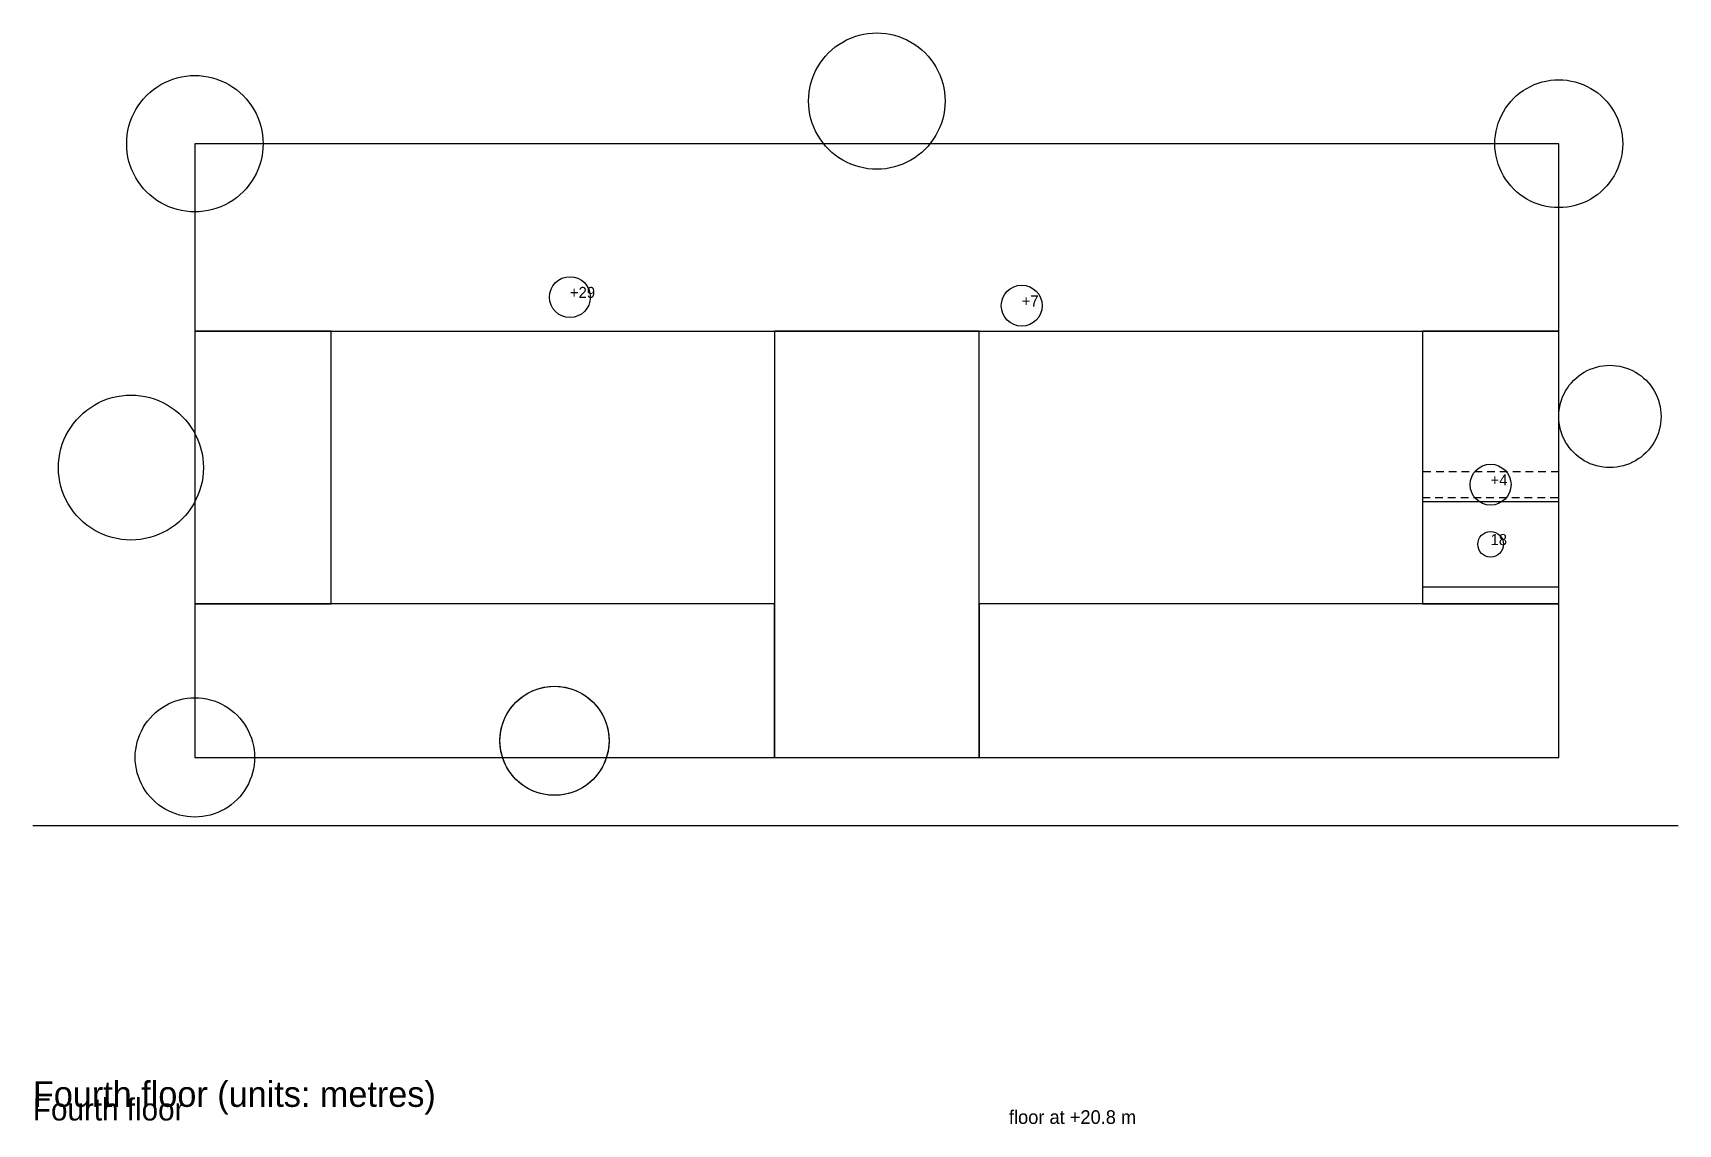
# Model space of a CAD drawing. Extents: x -19 to 408, y -570 to 102.
# Drawn here: x 201 to 394, y -183 to -55 of the extents above; entities that cross this region are included whole.
import ezdxf

# ---------------------------------------------------------------- set-up
doc = ezdxf.new("R2010")
doc.units = 0
for name, color, linetype in [('2-books', 5, 'CONTINUOUS'), ('2-text', 7, 'CONTINUOUS'), ('2-walls', 8, 'CONTINUOUS'), ('4-text', 7, 'CONTINUOUS')]:
    doc.layers.add(name, color=color, linetype=linetype)

msp = doc.modelspace()

# ---------------------------------------------------------------- linework, layer by layer
at = {"layer": '2-books'}
for p, q in [((380, -110), (364, -110)), ((364, -110), (364, -120)), ((380, -120), (380, -110)), ((364, -120), (380, -120))]:
    msp.add_line(p, q, dxfattribs=at)
for radius in [6.4, 0]:
    msp.add_circle((262.19, -138.05), radius, dxfattribs=at)
at = {"layer": '2-walls'}
for p, q in [((296, -56.072), (296.462, -55.825)), ((296.462, -55.825), (296.939, -55.609)), ((296.939, -55.609), (297.428, -55.425)), ((297.428, -55.425), (297.929, -55.273)), ((297.929, -55.273), (298.439, -55.154)), ((298.439, -55.154), (298.956, -55.068)), ((298.956, -55.068), (299.477, -55.017)), ((299.477, -55.017), (300, -55)), ((300, -55), (300.523, -55.017)), ((300.523, -55.017), (301.044, -55.068)), ((301.044, -55.068), (301.561, -55.154)), ((301.561, -55.154), (302.071, -55.273)), ((302.071, -55.273), (302.572, -55.425)), ((302.572, -55.425), (303.061, -55.609)), ((303.061, -55.609), (303.538, -55.825)), ((303.538, -55.825), (304, -56.072)), ((293.653, -58.13), (293.985, -57.725)), ((293.985, -57.725), (294.343, -57.343)), ((294.343, -57.343), (294.725, -56.985)), ((294.725, -56.985), (295.13, -56.653)), ((295.13, -56.653), (295.555, -56.348)), ((295.555, -56.348), (296, -56.072)), ((304, -56.072), (304.445, -56.348)), ((304.445, -56.348), (304.87, -56.653)), ((304.87, -56.653), (305.275, -56.985)), ((305.275, -56.985), (305.657, -57.343)), ((305.657, -57.343), (306.015, -57.725)), ((306.015, -57.725), (306.347, -58.13)), ((292.609, -59.939), (292.825, -59.462)), ((292.825, -59.462), (293.072, -59)), ((293.072, -59), (293.348, -58.555)), ((293.348, -58.555), (293.653, -58.13)), ((306.347, -58.13), (306.652, -58.555)), ((306.652, -58.555), (306.928, -59)), ((306.928, -59), (307.175, -59.462)), ((307.175, -59.462), (307.391, -59.939)), ((214.725, -61.985), (215.13, -61.653)), ((215.13, -61.653), (215.555, -61.348)), ((215.555, -61.348), (216, -61.072)), ((216, -61.072), (216.462, -60.825)), ((216.462, -60.825), (216.939, -60.609)), ((216.939, -60.609), (217.428, -60.425)), ((217.428, -60.425), (217.929, -60.273)), ((217.929, -60.273), (218.439, -60.154)), ((218.439, -60.154), (218.956, -60.068)), ((218.956, -60.068), (219.477, -60.017)), ((219.477, -60.017), (220, -60)), ((220, -60), (220.523, -60.017)), ((220.523, -60.017), (221.044, -60.068)), ((221.044, -60.068), (221.561, -60.154)), ((221.561, -60.154), (222.071, -60.273)), ((222.071, -60.273), (222.572, -60.425)), ((222.572, -60.425), (223.061, -60.609)), ((223.061, -60.609), (223.538, -60.825)), ((223.538, -60.825), (224, -61.072)), ((224, -61.072), (224.445, -61.348)), ((224.445, -61.348), (224.87, -61.653)), ((224.87, -61.653), (225.275, -61.985)), ((292.068, -61.956), (292.154, -61.439)), ((292.154, -61.439), (292.273, -60.929)), ((292.273, -60.929), (292.425, -60.428)), ((292.425, -60.428), (292.609, -59.939)), ((307.391, -59.939), (307.575, -60.428)), ((307.575, -60.428), (307.727, -60.929)), ((307.727, -60.929), (307.846, -61.439)), ((307.846, -61.439), (307.932, -61.956)), ((375.833, -61.764), (376.25, -61.505)), ((376.25, -61.505), (376.683, -61.273)), ((376.683, -61.273), (377.13, -61.071)), ((377.13, -61.071), (377.589, -60.898)), ((377.589, -60.898), (378.059, -60.756)), ((378.059, -60.756), (378.537, -60.644)), ((378.537, -60.644), (379.021, -60.564)), ((379.021, -60.564), (379.509, -60.516)), ((379.509, -60.516), (380, -60.5)), ((380, -60.5), (380.491, -60.516)), ((380.491, -60.516), (380.979, -60.564)), ((380.979, -60.564), (381.463, -60.644)), ((381.463, -60.644), (381.941, -60.756)), ((381.941, -60.756), (382.411, -60.898)), ((382.411, -60.898), (382.87, -61.071)), ((382.87, -61.071), (383.317, -61.273)), ((383.317, -61.273), (383.75, -61.505)), ((383.75, -61.505), (384.167, -61.764)), ((213.072, -64), (213.348, -63.555)), ((213.348, -63.555), (213.653, -63.13)), ((213.653, -63.13), (213.985, -62.725)), ((213.985, -62.725), (214.343, -62.343)), ((214.343, -62.343), (214.725, -61.985)), ((225.275, -61.985), (225.657, -62.343)), ((225.657, -62.343), (226.015, -62.725)), ((226.015, -62.725), (226.347, -63.13)), ((226.347, -63.13), (226.652, -63.555)), ((226.652, -63.555), (226.928, -64)), ((292, -63), (292.017, -62.477)), ((292.017, -63.523), (292, -63)), ((292.017, -62.477), (292.068, -61.956)), ((292.068, -64.044), (292.017, -63.523)), ((307.932, -61.956), (307.983, -62.477)), ((307.983, -63.523), (307.932, -64.044)), ((307.983, -62.477), (308, -63)), ((308, -63), (307.983, -63.523)), ((373.764, -63.833), (374.05, -63.434)), ((374.05, -63.434), (374.361, -63.055)), ((374.361, -63.055), (374.697, -62.697)), ((374.697, -62.697), (375.055, -62.361)), ((375.055, -62.361), (375.434, -62.05)), ((375.434, -62.05), (375.833, -61.764)), ((384.167, -61.764), (384.566, -62.05)), ((384.566, -62.05), (384.945, -62.361)), ((384.945, -62.361), (385.303, -62.697)), ((385.303, -62.697), (385.639, -63.055)), ((385.639, -63.055), (385.95, -63.434)), ((385.95, -63.434), (386.236, -63.833)), ((212.273, -65.929), (212.425, -65.428)), ((212.425, -65.428), (212.609, -64.939)), ((212.609, -64.939), (212.825, -64.462)), ((212.825, -64.462), (213.072, -64)), ((226.928, -64), (227.175, -64.462)), ((227.175, -64.462), (227.391, -64.939)), ((227.391, -64.939), (227.575, -65.428)), ((227.575, -65.428), (227.727, -65.929)), ((292.154, -64.561), (292.068, -64.044)), ((292.273, -65.071), (292.154, -64.561)), ((292.425, -65.572), (292.273, -65.071)), ((292.609, -66.061), (292.425, -65.572)), ((307.575, -65.572), (307.391, -66.061)), ((307.727, -65.071), (307.575, -65.572)), ((307.846, -64.561), (307.727, -65.071)), ((307.932, -64.044), (307.846, -64.561)), ((372.756, -66.059), (372.898, -65.589)), ((372.898, -65.589), (373.071, -65.13)), ((373.071, -65.13), (373.273, -64.683)), ((373.273, -64.683), (373.505, -64.25)), ((373.505, -64.25), (373.764, -63.833)), ((386.236, -63.833), (386.495, -64.25)), ((386.495, -64.25), (386.727, -64.683)), ((386.727, -64.683), (386.929, -65.13)), ((386.929, -65.13), (387.102, -65.589)), ((387.102, -65.589), (387.244, -66.059)), ((212, -68), (212.017, -67.477)), ((212.017, -67.477), (212.068, -66.956)), ((212.068, -66.956), (212.154, -66.439)), ((212.154, -66.439), (212.273, -65.929)), ((227.727, -65.929), (227.846, -66.439)), ((227.846, -66.439), (227.932, -66.956)), ((227.932, -66.956), (227.983, -67.477)), ((227.983, -67.477), (228, -68)), ((292.825, -66.538), (292.609, -66.061)), ((293.072, -67), (292.825, -66.538)), ((293.348, -67.445), (293.072, -67)), ((293.653, -67.87), (293.348, -67.445)), ((306.652, -67.445), (306.347, -67.87)), ((306.928, -67), (306.652, -67.445)), ((307.175, -66.538), (306.928, -67)), ((307.391, -66.061), (307.175, -66.538)), ((372.5, -68), (372.516, -67.509)), ((372.516, -67.509), (372.564, -67.021)), ((372.564, -67.021), (372.644, -66.537)), ((372.644, -66.537), (372.756, -66.059)), ((387.244, -66.059), (387.356, -66.537)), ((387.356, -66.537), (387.436, -67.021)), ((387.436, -67.021), (387.484, -67.509)), ((387.484, -67.509), (387.5, -68)), ((212.017, -68.523), (212, -68)), ((212.068, -69.044), (212.017, -68.523)), ((212.154, -69.561), (212.068, -69.044)), ((380, -68), (220, -68)), ((220, -68), (220, -90)), ((227.932, -69.044), (227.846, -69.561)), ((227.983, -68.523), (227.932, -69.044)), ((228, -68), (227.983, -68.523)), ((293.985, -68.275), (293.653, -67.87)), ((294.343, -68.657), (293.985, -68.275)), ((294.725, -69.015), (294.343, -68.657)), ((295.13, -69.347), (294.725, -69.015)), ((295.555, -69.652), (295.13, -69.347)), ((304.87, -69.347), (304.445, -69.652)), ((305.275, -69.015), (304.87, -69.347)), ((305.657, -68.657), (305.275, -69.015)), ((306.015, -68.275), (305.657, -68.657)), ((306.347, -67.87), (306.015, -68.275)), ((372.516, -68.491), (372.5, -68)), ((372.564, -68.979), (372.516, -68.491)), ((372.644, -69.463), (372.564, -68.979)), ((372.756, -69.941), (372.644, -69.463)), ((380, -90), (380, -68)), ((387.356, -69.463), (387.244, -69.941)), ((387.436, -68.979), (387.356, -69.463)), ((387.484, -68.491), (387.436, -68.979)), ((387.5, -68), (387.484, -68.491)), ((212.273, -70.071), (212.154, -69.561)), ((212.425, -70.572), (212.273, -70.071)), ((212.609, -71.061), (212.425, -70.572)), ((212.825, -71.538), (212.609, -71.061)), ((227.391, -71.061), (227.175, -71.538)), ((227.575, -70.572), (227.391, -71.061)), ((227.727, -70.071), (227.575, -70.572)), ((227.846, -69.561), (227.727, -70.071)), ((296, -69.928), (295.555, -69.652)), ((296.462, -70.175), (296, -69.928)), ((296.939, -70.391), (296.462, -70.175)), ((297.428, -70.575), (296.939, -70.391)), ((297.929, -70.727), (297.428, -70.575)), ((298.439, -70.846), (297.929, -70.727)), ((298.956, -70.932), (298.439, -70.846)), ((299.477, -70.983), (298.956, -70.932)), ((300, -71), (299.477, -70.983)), ((300.523, -70.983), (300, -71)), ((301.044, -70.932), (300.523, -70.983)), ((301.561, -70.846), (301.044, -70.932)), ((302.071, -70.727), (301.561, -70.846)), ((302.572, -70.575), (302.071, -70.727)), ((303.061, -70.391), (302.572, -70.575)), ((303.538, -70.175), (303.061, -70.391)), ((304, -69.928), (303.538, -70.175)), ((304.445, -69.652), (304, -69.928)), ((372.898, -70.411), (372.756, -69.941)), ((373.071, -70.87), (372.898, -70.411)), ((373.273, -71.317), (373.071, -70.87)), ((373.505, -71.75), (373.273, -71.317)), ((386.727, -71.317), (386.495, -71.75)), ((386.929, -70.87), (386.727, -71.317)), ((387.102, -70.411), (386.929, -70.87)), ((387.244, -69.941), (387.102, -70.411)), ((213.072, -72), (212.825, -71.538)), ((213.348, -72.445), (213.072, -72)), ((213.653, -72.87), (213.348, -72.445)), ((213.985, -73.275), (213.653, -72.87)), ((214.343, -73.657), (213.985, -73.275)), ((226.015, -73.275), (225.657, -73.657)), ((226.347, -72.87), (226.015, -73.275)), ((226.652, -72.445), (226.347, -72.87)), ((226.928, -72), (226.652, -72.445)), ((227.175, -71.538), (226.928, -72)), ((373.764, -72.167), (373.505, -71.75)), ((374.05, -72.566), (373.764, -72.167)), ((374.361, -72.945), (374.05, -72.566)), ((374.697, -73.303), (374.361, -72.945)), ((375.055, -73.639), (374.697, -73.303)), ((385.303, -73.303), (384.945, -73.639)), ((385.639, -72.945), (385.303, -73.303)), ((385.95, -72.566), (385.639, -72.945)), ((386.236, -72.167), (385.95, -72.566)), ((386.495, -71.75), (386.236, -72.167)), ((214.725, -74.015), (214.343, -73.657)), ((215.13, -74.347), (214.725, -74.015)), ((215.555, -74.652), (215.13, -74.347)), ((216, -74.928), (215.555, -74.652)), ((216.462, -75.175), (216, -74.928)), ((216.939, -75.391), (216.462, -75.175)), ((223.538, -75.175), (223.061, -75.391)), ((224, -74.928), (223.538, -75.175)), ((224.445, -74.652), (224, -74.928)), ((224.87, -74.347), (224.445, -74.652)), ((225.275, -74.015), (224.87, -74.347)), ((225.657, -73.657), (225.275, -74.015)), ((375.434, -73.95), (375.055, -73.639)), ((375.833, -74.236), (375.434, -73.95)), ((376.25, -74.495), (375.833, -74.236)), ((376.683, -74.727), (376.25, -74.495)), ((377.13, -74.929), (376.683, -74.727)), ((377.589, -75.102), (377.13, -74.929)), ((378.059, -75.244), (377.589, -75.102)), ((378.537, -75.356), (378.059, -75.244)), ((381.941, -75.244), (381.463, -75.356)), ((382.411, -75.102), (381.941, -75.244)), ((382.87, -74.929), (382.411, -75.102)), ((383.317, -74.727), (382.87, -74.929)), ((383.75, -74.495), (383.317, -74.727)), ((384.167, -74.236), (383.75, -74.495)), ((384.566, -73.95), (384.167, -74.236)), ((384.945, -73.639), (384.566, -73.95)), ((217.428, -75.575), (216.939, -75.391)), ((217.929, -75.727), (217.428, -75.575)), ((218.439, -75.846), (217.929, -75.727)), ((218.956, -75.932), (218.439, -75.846)), ((219.477, -75.983), (218.956, -75.932)), ((220, -76), (219.477, -75.983)), ((220.523, -75.983), (220, -76)), ((221.044, -75.932), (220.523, -75.983)), ((221.561, -75.846), (221.044, -75.932)), ((222.071, -75.727), (221.561, -75.846)), ((222.572, -75.575), (222.071, -75.727)), ((223.061, -75.391), (222.572, -75.575)), ((379.021, -75.436), (378.537, -75.356)), ((379.509, -75.484), (379.021, -75.436)), ((380, -75.5), (379.509, -75.484)), ((380.491, -75.484), (380, -75.5)), ((380.979, -75.436), (380.491, -75.484)), ((381.463, -75.356), (380.979, -75.436)), ((220, -90), (380, -90)), ((236, -90), (220, -90)), ((220, -90), (220, -122)), ((236, -122), (236, -90)), ((312, -90), (288, -90)), ((288, -90), (288, -140)), ((312, -140), (312, -90)), ((380, -90), (364, -90)), ((364, -90), (364, -122)), ((380, -122), (380, -90)), ((383.346, -94.619), (383.704, -94.457)), ((383.704, -94.457), (384.071, -94.318)), ((384.071, -94.318), (384.447, -94.204)), ((384.447, -94.204), (384.829, -94.115)), ((384.829, -94.115), (385.217, -94.051)), ((385.217, -94.051), (385.608, -94.013)), ((385.608, -94.013), (386, -94)), ((386, -94), (386.392, -94.013)), ((386.392, -94.013), (386.783, -94.051)), ((386.783, -94.051), (387.171, -94.115)), ((387.171, -94.115), (387.553, -94.204)), ((387.553, -94.204), (387.929, -94.318)), ((387.929, -94.318), (388.296, -94.457)), ((388.296, -94.457), (388.654, -94.619)), ((381.011, -96.667), (381.24, -96.347)), ((381.24, -96.347), (381.489, -96.044)), ((381.489, -96.044), (381.757, -95.757)), ((381.757, -95.757), (382.044, -95.489)), ((382.044, -95.489), (382.347, -95.24)), ((382.347, -95.24), (382.667, -95.011)), ((382.667, -95.011), (383, -94.804)), ((383, -94.804), (383.346, -94.619)), ((388.654, -94.619), (389, -94.804)), ((389, -94.804), (389.333, -95.011)), ((389.333, -95.011), (389.653, -95.24)), ((389.653, -95.24), (389.956, -95.489)), ((389.956, -95.489), (390.243, -95.757)), ((390.243, -95.757), (390.511, -96.044)), ((390.511, -96.044), (390.76, -96.347)), ((390.76, -96.347), (390.989, -96.667)), ((208.25, -98.639), (208.741, -98.377)), ((208.741, -98.377), (209.247, -98.147)), ((209.247, -98.147), (209.768, -97.951)), ((209.768, -97.951), (210.3, -97.79)), ((210.3, -97.79), (210.842, -97.663)), ((210.842, -97.663), (211.391, -97.573)), ((211.391, -97.573), (211.944, -97.518)), ((211.944, -97.518), (212.5, -97.5)), ((212.5, -97.5), (213.056, -97.518)), ((213.056, -97.518), (213.609, -97.573)), ((213.609, -97.573), (214.158, -97.663)), ((214.158, -97.663), (214.7, -97.79)), ((214.7, -97.79), (215.232, -97.951)), ((215.232, -97.951), (215.753, -98.147)), ((215.753, -98.147), (216.259, -98.377)), ((216.259, -98.377), (216.75, -98.639)), ((380.204, -98.447), (380.318, -98.071)), ((380.318, -98.071), (380.457, -97.704)), ((380.457, -97.704), (380.619, -97.346)), ((380.619, -97.346), (380.804, -97)), ((380.804, -97), (381.011, -96.667)), ((390.989, -96.667), (391.196, -97)), ((391.196, -97), (391.381, -97.346)), ((391.381, -97.346), (391.543, -97.704)), ((391.543, -97.704), (391.682, -98.071)), ((391.682, -98.071), (391.796, -98.447)), ((206.109, -100.396), (206.49, -99.99)), ((206.49, -99.99), (206.896, -99.609)), ((206.896, -99.609), (207.326, -99.256)), ((207.326, -99.256), (207.778, -98.933)), ((207.778, -98.933), (208.25, -98.639)), ((216.75, -98.639), (217.222, -98.933)), ((217.222, -98.933), (217.674, -99.256)), ((217.674, -99.256), (218.104, -99.609)), ((218.104, -99.609), (218.51, -99.99)), ((218.51, -99.99), (218.891, -100.396)), ((380, -100), (380.013, -99.608)), ((380.013, -100.392), (380, -100)), ((380.013, -99.608), (380.051, -99.217)), ((380.051, -99.217), (380.115, -98.829)), ((380.115, -98.829), (380.204, -98.447)), ((391.796, -98.447), (391.885, -98.829)), ((391.885, -98.829), (391.949, -99.217)), ((391.949, -99.217), (391.987, -99.608)), ((391.987, -99.608), (392, -100)), ((392, -100), (391.987, -100.392)), ((204.647, -102.747), (204.877, -102.241)), ((204.877, -102.241), (205.139, -101.75)), ((205.139, -101.75), (205.433, -101.278)), ((205.433, -101.278), (205.756, -100.826)), ((205.756, -100.826), (206.109, -100.396)), ((218.891, -100.396), (219.244, -100.826)), ((219.244, -100.826), (219.567, -101.278)), ((219.567, -101.278), (219.861, -101.75)), ((219.861, -101.75), (220.123, -102.241)), ((220.123, -102.241), (220.353, -102.747)), ((380.051, -100.783), (380.013, -100.392)), ((380.115, -101.171), (380.051, -100.783)), ((380.204, -101.553), (380.115, -101.171)), ((380.318, -101.929), (380.204, -101.553)), ((380.457, -102.296), (380.318, -101.929)), ((391.682, -101.929), (391.543, -102.296)), ((391.796, -101.553), (391.682, -101.929)), ((391.885, -101.171), (391.796, -101.553)), ((391.949, -100.783), (391.885, -101.171)), ((391.987, -100.392), (391.949, -100.783)), ((204.163, -104.342), (204.29, -103.8)), ((204.29, -103.8), (204.451, -103.268)), ((204.451, -103.268), (204.647, -102.747)), ((220.353, -102.747), (220.549, -103.268)), ((220.549, -103.268), (220.71, -103.8)), ((220.71, -103.8), (220.837, -104.342)), ((380.619, -102.654), (380.457, -102.296)), ((380.804, -103), (380.619, -102.654)), ((381.011, -103.333), (380.804, -103)), ((381.24, -103.653), (381.011, -103.333)), ((381.489, -103.956), (381.24, -103.653)), ((381.757, -104.243), (381.489, -103.956)), ((390.511, -103.956), (390.243, -104.243)), ((390.76, -103.653), (390.511, -103.956)), ((390.989, -103.333), (390.76, -103.653)), ((391.196, -103), (390.989, -103.333)), ((391.381, -102.654), (391.196, -103)), ((391.543, -102.296), (391.381, -102.654)), ((204, -106), (204.018, -105.444)), ((204.018, -106.556), (204, -106)), ((204.018, -105.444), (204.073, -104.891)), ((204.073, -104.891), (204.163, -104.342)), ((220.837, -104.342), (220.927, -104.891)), ((220.927, -104.891), (220.982, -105.444)), ((220.982, -105.444), (221, -106)), ((221, -106), (220.982, -106.556)), ((382.044, -104.511), (381.757, -104.243)), ((382.347, -104.76), (382.044, -104.511)), ((382.667, -104.989), (382.347, -104.76)), ((383, -105.196), (382.667, -104.989)), ((383.346, -105.381), (383, -105.196)), ((383.704, -105.543), (383.346, -105.381)), ((384.071, -105.682), (383.704, -105.543)), ((384.447, -105.796), (384.071, -105.682)), ((384.829, -105.885), (384.447, -105.796)), ((385.217, -105.949), (384.829, -105.885)), ((385.608, -105.987), (385.217, -105.949)), ((386, -106), (385.608, -105.987)), ((386.392, -105.987), (386, -106)), ((386.783, -105.949), (386.392, -105.987)), ((387.171, -105.885), (386.783, -105.949)), ((387.553, -105.796), (387.171, -105.885)), ((387.929, -105.682), (387.553, -105.796)), ((388.296, -105.543), (387.929, -105.682)), ((388.654, -105.381), (388.296, -105.543)), ((389, -105.196), (388.654, -105.381)), ((389.333, -104.989), (389, -105.196)), ((389.653, -104.76), (389.333, -104.989)), ((389.956, -104.511), (389.653, -104.76)), ((390.243, -104.243), (389.956, -104.511)), ((204.073, -107.109), (204.018, -106.556)), ((204.163, -107.658), (204.073, -107.109)), ((204.29, -108.2), (204.163, -107.658)), ((220.837, -107.658), (220.71, -108.2)), ((220.927, -107.109), (220.837, -107.658)), ((220.982, -106.556), (220.927, -107.109)), ((364, -106.5), (364, -107.4)), ((364, -108), (364, -108.9)), ((365, -106.5), (364.1, -106.5)), ((366.5, -106.5), (365.6, -106.5)), ((368, -106.5), (367.1, -106.5)), ((369.5, -106.5), (368.6, -106.5)), ((371, -106.5), (370.1, -106.5)), ((372.5, -106.5), (371.6, -106.5)), ((374, -106.5), (373.1, -106.5)), ((375.5, -106.5), (374.6, -106.5)), ((377, -106.5), (376.1, -106.5)), ((378.5, -106.5), (377.6, -106.5)), ((380, -106.5), (379.1, -106.5)), ((380, -108), (380, -107.1)), ((204.451, -108.732), (204.29, -108.2)), ((204.647, -109.253), (204.451, -108.732)), ((204.877, -109.759), (204.647, -109.253)), ((205.139, -110.25), (204.877, -109.759)), ((220.123, -109.759), (219.861, -110.25)), ((220.353, -109.253), (220.123, -109.759)), ((220.549, -108.732), (220.353, -109.253)), ((220.71, -108.2), (220.549, -108.732)), ((364, -109.5), (364.9, -109.5)), ((365.5, -109.5), (366.4, -109.5)), ((367, -109.5), (367.9, -109.5)), ((368.5, -109.5), (369.4, -109.5)), ((370, -109.5), (370.9, -109.5)), ((371.5, -109.5), (372.4, -109.5)), ((373, -109.5), (373.9, -109.5)), ((374.5, -109.5), (375.4, -109.5)), ((376, -109.5), (376.9, -109.5)), ((377.5, -109.5), (378.4, -109.5)), ((379, -109.5), (379.9, -109.5)), ((380, -109.5), (380, -108.6)), ((205.433, -110.722), (205.139, -110.25)), ((205.756, -111.174), (205.433, -110.722)), ((206.109, -111.604), (205.756, -111.174)), ((206.49, -112.01), (206.109, -111.604)), ((218.891, -111.604), (218.51, -112.01)), ((219.244, -111.174), (218.891, -111.604)), ((219.567, -110.722), (219.244, -111.174)), ((219.861, -110.25), (219.567, -110.722)), ((206.896, -112.391), (206.49, -112.01)), ((207.326, -112.744), (206.896, -112.391)), ((207.778, -113.067), (207.326, -112.744)), ((208.25, -113.361), (207.778, -113.067)), ((208.741, -113.623), (208.25, -113.361)), ((209.247, -113.853), (208.741, -113.623)), ((209.768, -114.049), (209.247, -113.853)), ((215.753, -113.853), (215.232, -114.049)), ((216.259, -113.623), (215.753, -113.853)), ((216.75, -113.361), (216.259, -113.623)), ((217.222, -113.067), (216.75, -113.361)), ((217.674, -112.744), (217.222, -113.067)), ((218.104, -112.391), (217.674, -112.744)), ((218.51, -112.01), (218.104, -112.391)), ((210.3, -114.21), (209.768, -114.049)), ((210.842, -114.337), (210.3, -114.21)), ((211.391, -114.427), (210.842, -114.337)), ((211.944, -114.482), (211.391, -114.427)), ((212.5, -114.5), (211.944, -114.482)), ((213.056, -114.482), (212.5, -114.5)), ((213.609, -114.427), (213.056, -114.482)), ((214.158, -114.337), (213.609, -114.427)), ((214.7, -114.21), (214.158, -114.337)), ((215.232, -114.049), (214.7, -114.21)), ((288, -122), (220, -122)), ((220, -122), (220, -140)), ((220, -122), (236, -122)), ((288, -140), (288, -122)), ((380, -122), (312, -122)), ((312, -122), (312, -140)), ((364, -122), (380, -122)), ((380, -140), (380, -122)), ((218.188, -133.239), (218.634, -133.135)), ((218.634, -133.135), (219.086, -133.06)), ((219.086, -133.06), (219.542, -133.015)), ((219.542, -133.015), (220, -133)), ((220, -133), (220.458, -133.015)), ((220.458, -133.015), (220.914, -133.06)), ((220.914, -133.06), (221.366, -133.135)), ((221.366, -133.135), (221.812, -133.239)), ((257.97, -133.238), (258.294, -132.973)), ((258.294, -132.973), (258.634, -132.729)), ((258.634, -132.729), (258.99, -132.507)), ((258.99, -132.507), (259.359, -132.31)), ((259.359, -132.31), (259.741, -132.137)), ((259.741, -132.137), (260.133, -131.99)), ((260.133, -131.99), (260.534, -131.868)), ((260.534, -131.868), (260.941, -131.773)), ((260.941, -131.773), (261.355, -131.705)), ((261.355, -131.705), (261.771, -131.664)), ((261.771, -131.664), (262.19, -131.65)), ((262.19, -131.65), (262.609, -131.664)), ((262.609, -131.664), (263.025, -131.705)), ((263.025, -131.705), (263.439, -131.773)), ((263.439, -131.773), (263.846, -131.868)), ((263.846, -131.868), (264.247, -131.99)), ((264.247, -131.99), (264.639, -132.137)), ((264.639, -132.137), (265.021, -132.31)), ((265.021, -132.31), (265.39, -132.507)), ((265.39, -132.507), (265.746, -132.729)), ((265.746, -132.729), (266.086, -132.973)), ((266.086, -132.973), (266.41, -133.238)), ((214.737, -135.385), (215.05, -135.05)), ((215.05, -135.05), (215.385, -134.737)), ((215.385, -134.737), (215.739, -134.447)), ((215.739, -134.447), (216.111, -134.18)), ((216.111, -134.18), (216.5, -133.938)), ((216.5, -133.938), (216.904, -133.722)), ((216.904, -133.722), (217.321, -133.533)), ((217.321, -133.533), (217.75, -133.371)), ((217.75, -133.371), (218.188, -133.239)), ((221.812, -133.239), (222.25, -133.371)), ((222.25, -133.371), (222.679, -133.533)), ((222.679, -133.533), (223.096, -133.722)), ((223.096, -133.722), (223.5, -133.938)), ((223.5, -133.938), (223.889, -134.18)), ((223.889, -134.18), (224.261, -134.447)), ((224.261, -134.447), (224.615, -134.737)), ((224.615, -134.737), (224.95, -135.05)), ((224.95, -135.05), (225.263, -135.385)), ((256.45, -135.219), (256.647, -134.85)), ((256.647, -134.85), (256.869, -134.494)), ((256.869, -134.494), (257.113, -134.154)), ((257.113, -134.154), (257.378, -133.83)), ((257.378, -133.83), (257.665, -133.525)), ((257.665, -133.525), (257.97, -133.238)), ((266.41, -133.238), (266.715, -133.525)), ((266.715, -133.525), (267.002, -133.83)), ((267.002, -133.83), (267.267, -134.154)), ((267.267, -134.154), (267.511, -134.494)), ((267.511, -134.494), (267.733, -134.85)), ((267.733, -134.85), (267.93, -135.219)), ((213.533, -137.321), (213.722, -136.904)), ((213.722, -136.904), (213.938, -136.5)), ((213.938, -136.5), (214.18, -136.111)), ((214.18, -136.111), (214.447, -135.739)), ((214.447, -135.739), (214.737, -135.385)), ((225.263, -135.385), (225.553, -135.739)), ((225.553, -135.739), (225.82, -136.111)), ((225.82, -136.111), (226.062, -136.5)), ((226.062, -136.5), (226.278, -136.904)), ((226.278, -136.904), (226.467, -137.321)), ((255.845, -137.215), (255.913, -136.801)), ((255.913, -136.801), (256.008, -136.394)), ((256.008, -136.394), (256.13, -135.993)), ((256.13, -135.993), (256.277, -135.601)), ((256.277, -135.601), (256.45, -135.219)), ((267.93, -135.219), (268.103, -135.601)), ((268.103, -135.601), (268.25, -135.993)), ((268.25, -135.993), (268.372, -136.394)), ((268.372, -136.394), (268.467, -136.801)), ((268.467, -136.801), (268.535, -137.215)), ((213.06, -139.086), (213.135, -138.634)), ((213.135, -138.634), (213.239, -138.188)), ((213.239, -138.188), (213.371, -137.75)), ((213.371, -137.75), (213.533, -137.321)), ((226.467, -137.321), (226.629, -137.75)), ((226.629, -137.75), (226.761, -138.188)), ((226.761, -138.188), (226.865, -138.634)), ((226.865, -138.634), (226.94, -139.086)), ((255.79, -138.05), (255.804, -137.631)), ((255.804, -138.469), (255.79, -138.05)), ((255.804, -137.631), (255.845, -137.215)), ((255.845, -138.885), (255.804, -138.469)), ((255.913, -139.299), (255.845, -138.885)), ((268.535, -138.885), (268.467, -139.299)), ((268.535, -137.215), (268.576, -137.631)), ((268.576, -138.469), (268.535, -138.885)), ((268.576, -137.631), (268.59, -138.05)), ((268.59, -138.05), (268.576, -138.469)), ((213, -140), (213.015, -139.542)), ((213.015, -140.458), (213, -140)), ((213.015, -139.542), (213.06, -139.086)), ((213.06, -140.914), (213.015, -140.458)), ((220, -140), (288, -140)), ((226.94, -139.086), (226.985, -139.542)), ((226.985, -140.458), (226.94, -140.914)), ((226.985, -139.542), (227, -140)), ((227, -140), (226.985, -140.458)), ((256.008, -139.706), (255.913, -139.299)), ((256.13, -140.107), (256.008, -139.706)), ((256.277, -140.499), (256.13, -140.107)), ((256.45, -140.881), (256.277, -140.499)), ((256.647, -141.25), (256.45, -140.881)), ((267.93, -140.881), (267.733, -141.25)), ((268.103, -140.499), (267.93, -140.881)), ((268.25, -140.107), (268.103, -140.499)), ((268.372, -139.706), (268.25, -140.107)), ((268.467, -139.299), (268.372, -139.706)), ((288, -140), (312, -140)), ((312, -140), (380, -140)), ((213.135, -141.366), (213.06, -140.914)), ((213.239, -141.812), (213.135, -141.366)), ((213.371, -142.25), (213.239, -141.812)), ((213.533, -142.679), (213.371, -142.25)), ((213.722, -143.096), (213.533, -142.679)), ((226.467, -142.679), (226.278, -143.096)), ((226.629, -142.25), (226.467, -142.679)), ((226.761, -141.812), (226.629, -142.25)), ((226.865, -141.366), (226.761, -141.812)), ((226.94, -140.914), (226.865, -141.366)), ((256.869, -141.606), (256.647, -141.25)), ((257.113, -141.946), (256.869, -141.606)), ((257.378, -142.27), (257.113, -141.946)), ((257.665, -142.575), (257.378, -142.27)), ((257.97, -142.862), (257.665, -142.575)), ((266.715, -142.575), (266.41, -142.862)), ((267.002, -142.27), (266.715, -142.575)), ((267.267, -141.946), (267.002, -142.27)), ((267.511, -141.606), (267.267, -141.946)), ((267.733, -141.25), (267.511, -141.606)), ((213.938, -143.5), (213.722, -143.096)), ((214.18, -143.889), (213.938, -143.5)), ((214.447, -144.261), (214.18, -143.889)), ((214.737, -144.615), (214.447, -144.261)), ((215.05, -144.95), (214.737, -144.615)), ((225.263, -144.615), (224.95, -144.95)), ((225.553, -144.261), (225.263, -144.615)), ((225.82, -143.889), (225.553, -144.261)), ((226.062, -143.5), (225.82, -143.889)), ((226.278, -143.096), (226.062, -143.5)), ((258.294, -143.127), (257.97, -142.862)), ((258.634, -143.371), (258.294, -143.127)), ((258.99, -143.593), (258.634, -143.371)), ((259.359, -143.79), (258.99, -143.593)), ((259.741, -143.963), (259.359, -143.79)), ((260.133, -144.11), (259.741, -143.963)), ((260.534, -144.232), (260.133, -144.11)), ((260.941, -144.327), (260.534, -144.232)), ((261.355, -144.395), (260.941, -144.327)), ((261.771, -144.436), (261.355, -144.395)), ((262.19, -144.45), (261.771, -144.436)), ((262.609, -144.436), (262.19, -144.45)), ((263.025, -144.395), (262.609, -144.436)), ((263.439, -144.327), (263.025, -144.395)), ((263.846, -144.232), (263.439, -144.327)), ((264.247, -144.11), (263.846, -144.232)), ((264.639, -143.963), (264.247, -144.11)), ((265.021, -143.79), (264.639, -143.963)), ((265.39, -143.593), (265.021, -143.79)), ((265.746, -143.371), (265.39, -143.593)), ((266.086, -143.127), (265.746, -143.371)), ((266.41, -142.862), (266.086, -143.127)), ((215.385, -145.263), (215.05, -144.95)), ((215.739, -145.553), (215.385, -145.263)), ((216.111, -145.82), (215.739, -145.553)), ((216.5, -146.062), (216.111, -145.82)), ((216.904, -146.278), (216.5, -146.062)), ((217.321, -146.467), (216.904, -146.278)), ((217.75, -146.629), (217.321, -146.467)), ((218.188, -146.761), (217.75, -146.629)), ((222.25, -146.629), (221.812, -146.761)), ((222.679, -146.467), (222.25, -146.629)), ((223.096, -146.278), (222.679, -146.467)), ((223.5, -146.062), (223.096, -146.278)), ((223.889, -145.82), (223.5, -146.062)), ((224.261, -145.553), (223.889, -145.82)), ((224.615, -145.263), (224.261, -145.553)), ((224.95, -144.95), (224.615, -145.263)), ((201, -148), (394, -148)), ((218.634, -146.865), (218.188, -146.761)), ((219.086, -146.94), (218.634, -146.865)), ((219.542, -146.985), (219.086, -146.94)), ((220, -147), (219.542, -146.985)), ((220.458, -146.985), (220, -147)), ((220.914, -146.94), (220.458, -146.985)), ((221.366, -146.865), (220.914, -146.94)), ((221.812, -146.761), (221.366, -146.865))]:
    msp.add_line(p, q, dxfattribs=at)
for centre, radius in [((264, -86), 2.4), ((317, -87), 2.4), ((372, -108), 2.4), ((372, -115), 1.5)]:
    msp.add_circle(centre, radius, dxfattribs=at)

# ---------------------------------------------------------------- texts
at = {"layer": '2-text'}
for s, p in [('+29', (264, -86.1)), ('+7', (317, -87.1)), ('+4', (372, -108.1)), ('18', (372, -115.1))]:
    msp.add_text(s, height=1.3, dxfattribs=at).set_placement(p)
at = {"layer": '4-text'}
for s, height, p in [('Fourth floor (units: metres)', 3, (201, -181)), ('Fourth floor', 2.6, (201, -182.6)), ('floor at +20.8 m', 1.6, (315.5, -183))]:
    msp.add_text(s, height=height, dxfattribs=at).set_placement(p)

doc.saveas('drawing.dxf')
